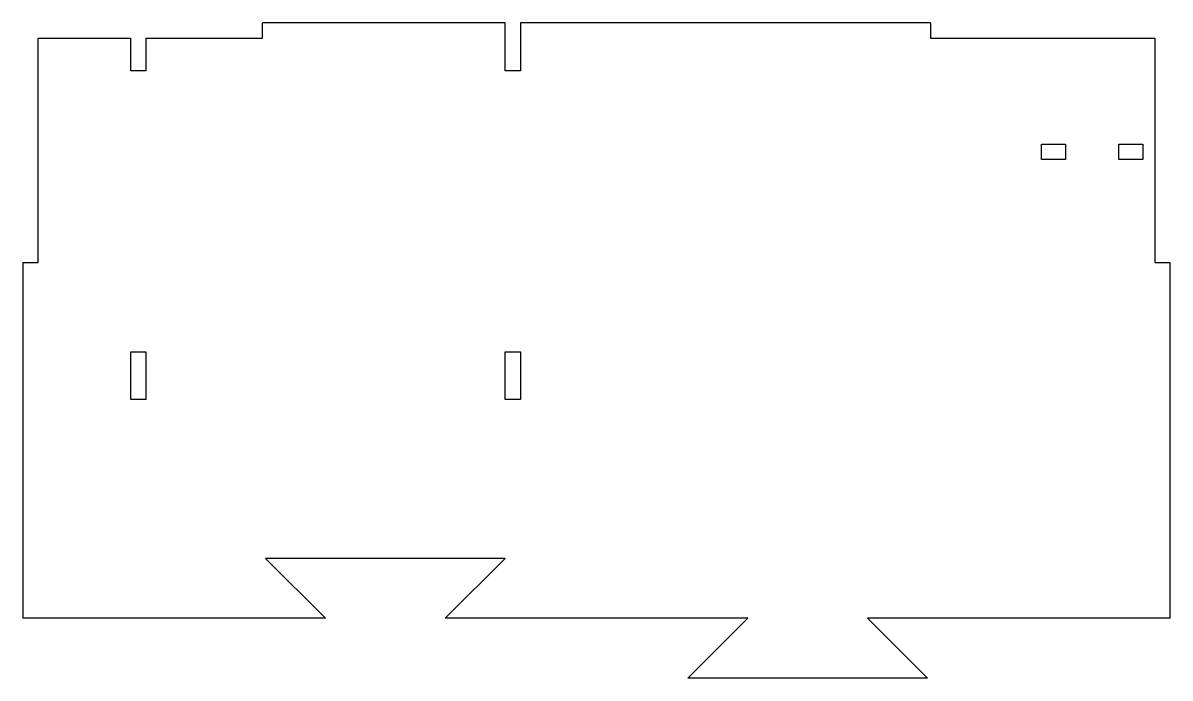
# Model space of a CAD drawing. Extents: x 0 to 479, y 0 to 274.
import ezdxf

# ---------------------------------------------------------------- set-up
doc = ezdxf.new("R2010")
doc.units = 0
doc.layers.get('0').update_dxf_attribs({"linetype": 'CONTINUOUS'})

msp = doc.modelspace()

# ---------------------------------------------------------------- linework, layer by layer
at = {"color": 7}
for points in [[(51.470772, 267.403606), (100.120767, 267.403606), (100.120767, 273.753606)], [(201.470763, 273.753606), (100.120767, 273.753606)], [(201.470763, 253.753594), (201.470763, 273.753606)], [(207.820763, 273.753606), (207.820763, 253.753594)], [(379.12077, 273.753606), (207.820763, 273.753606)], [(379.12077, 273.753606), (379.12077, 267.403606)], [(0.120782, 173.753621), (6.470782, 173.753621), (6.470782, 267.403606), (45.120772, 267.403606)], [(45.120772, 253.753594), (45.120772, 267.403606)], [(51.470772, 267.403606), (51.470772, 253.753594)], [(379.12077, 267.403606), (472.770756, 267.403606), (472.770756, 173.753621), (479.120782, 173.753621)], [(51.470772, 253.753594), (45.120772, 253.753594)], [(207.820763, 253.753594), (201.470763, 253.753594)], [(425.47077, 223.053619), (435.470776, 223.053619)], [(425.47077, 216.703593), (425.47077, 223.053619)], [(435.470776, 223.053619), (435.470776, 216.703593)], [(457.770786, 223.053619), (467.770766, 223.053619)], [(457.770786, 216.703593), (457.770786, 223.053619)], [(467.770766, 223.053619), (467.770766, 216.703593)], [(435.470776, 216.703593), (425.47077, 216.703593)], [(467.770766, 216.703593), (457.770786, 216.703593)], [(0.120782, 173.753621), (0.120782, 25.120277)], [(479.120782, 25.120277), (479.120782, 173.753621)], [(45.120772, 136.403609), (51.470772, 136.403609)], [(45.120772, 116.403623), (45.120772, 136.403609)], [(51.470772, 136.403609), (51.470772, 116.403623)], [(201.470763, 116.403623), (201.470763, 136.403609)], [(201.470763, 136.403609), (207.820763, 136.403609)], [(207.820763, 136.403609), (207.820763, 116.403623)], [(51.470772, 116.403623), (45.120772, 116.403623)], [(207.820763, 116.403623), (201.470763, 116.403623)], [(479.120782, 25.120277), (352.787453, 25.120277), (377.787429, 0.120277), (277.787417, 0.120277), (302.787447, 25.120277), (176.454117, 25.120277), (201.454094, 50.120277), (101.454109, 50.120277), (126.454085, 25.120277), (0.120782, 25.120277)]]:
    msp.add_lwpolyline(points, dxfattribs=at)

doc.saveas('drawing.dxf')
